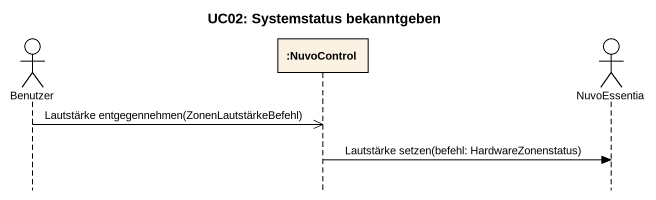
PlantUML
@startuml
title UC02: Systemstatus bekanntgeben
hide footbox
actor Benutzer
participant ":NuvoControl" as NuvoControl
actor NuvoEssentia

Benutzer ->> NuvoControl : Lautstärke entgegennehmen(ZonenLautstärkeBefehl)
NuvoControl -> NuvoEssentia : Lautstärke setzen(befehl: HardwareZonenstatus)
@enduml
